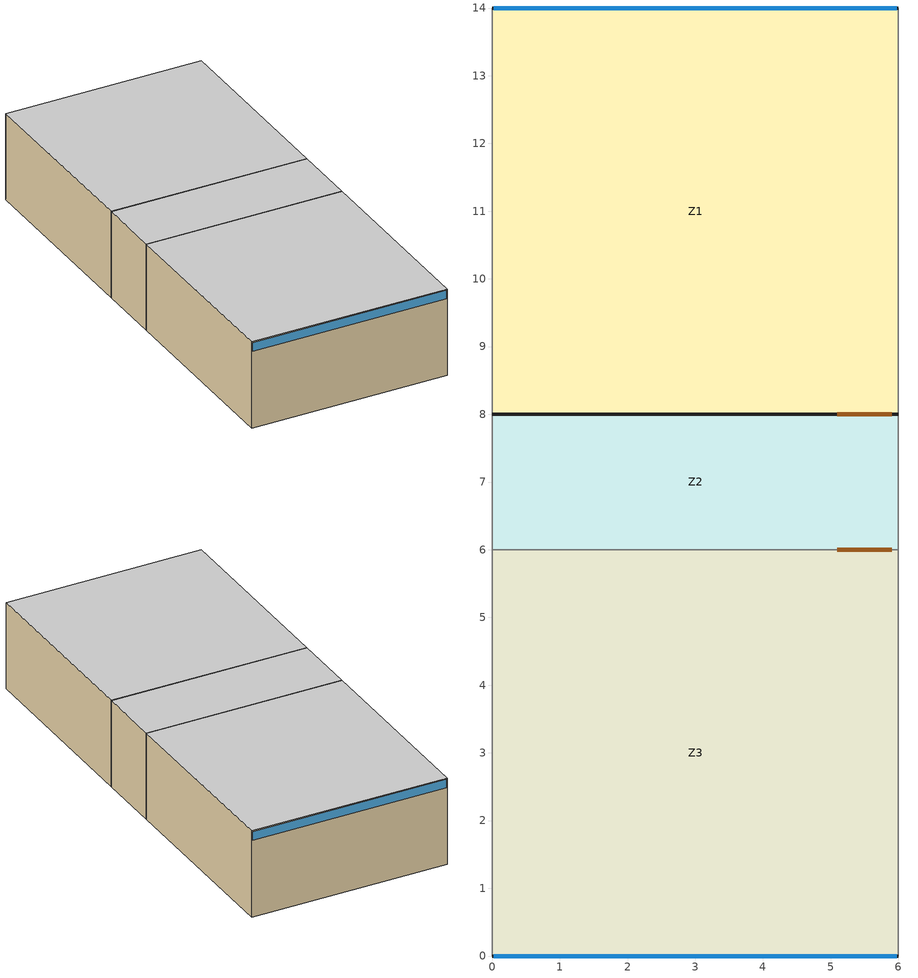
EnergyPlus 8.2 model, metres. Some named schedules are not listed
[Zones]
Z1
 floor adiabatic (InteriorFloor): 6,14 6,8 0,8 0,14 z0
 wall outside (ExteriorWall): 6,14 0,14 z0:2.7
 wall outside (InteriorWall): 0,8 6,8 z0:2.7
 wall adiabatic (InteriorWall): 6,8 6,14 / 0,14 0,8 z0:2.7
 window (ExteriorWindow): 5.97,14 0.03,14 z2.4:2.67
 door (InteriorDoor): 5.1,8 5.9,8 z0:2.1
 ceiling adiabatic (ExteriorRoof): 6,8 6,14 0,14 0,8 z2.7
Z2
 floor adiabatic (InteriorFloor): 6,8 6,6 0,6 0,8 z0
 wall adiabatic (InteriorWall): 6,6 6,8 / 0,8 0,6 z0:2.7
 wall to Z3 (InteriorWall): 0,6 6,6 z0:2.7
 door inside (InteriorDoor): 5.9,8 5.1,8 / 5.1,6 5.9,6 z0:2.1
 ceiling adiabatic (ExteriorRoof): 6,6 6,8 0,8 0,6 z2.7
Z3
 floor adiabatic (InteriorFloor): 6,6 6,0 0,0 0,6 z0
 wall outside (ExteriorWall): 0,0 6,0 z0:2.7
 wall adiabatic (InteriorWall): 6,0 6,6 / 0,6 0,0 z0:2.7
 window (ExteriorWindow): 0.03,0 5.97,0 z2.4:2.67
 ceiling adiabatic (ExteriorRoof): 6,0 6,6 0,6 0,0 z2.7
[Building]
Building 1: North Axis {deg}=0; Terrain=City; Loads Convergence Tolerance Value=0.04; Temperature Convergence Tolerance Value {deltaC}=0.4; Solar Distribution=FullInteriorAndExterior; Maximum Number of Warmup Days=25
[Site:Location]
Site 1: Latitude {deg}=-23.85; Longitude {deg}=-46.64; Time Zone {hr}=-3; Elevation {m}=792
[Material] Thermal Absorptance=0.9; Solar Absorptance=0.7
Name | Roughness | Thickness {m} | Conductivity {W/m-K} | Density {kg/m3} | Specific Heat {J/kg-K} | Visible Absorptance
argamaint; argamassa | MediumRough | 0.025 | 1.15 | 2000 | 1000 | 0.1
blocoext19 | MediumRough | 0.0465 | 1.75 | 2400 | 1000 | 0.1
blocointer9 | MediumRough | 0.022 | 1.75 | 2400 | 1000 | 0.1
brita | MediumRough | 0.03 | 0.7 | 1300 | 800 | 0.7
concretopiso | MediumRough | 0.08 | 1.75 | 2400 | 1000 | 0.7
lajeconcint8; lajeconctext8 | MediumRough | 0.04 | 1.75 | 2200 | 1000 | 0.1
madeirporta | MediumSmooth | 0.035 | 0.12 | 400 | 1340 | 0.1
pisoceramico | Rough | 0.005 | 1.05 | 1600 | 920 | 0.1
[Material:AirGap]
Name | Thermal Resistance {m2-K/W}
arblococoncr19 | 0.115
arblococoncr9 | 0.111
[WindowMaterial:Glazing]
vidro 6mm: Optical Data Type=SpectralAverage; Thickness {m}=0.006; Solar Transmittance at Normal Incidence=0.814; Front Side Solar Reflectance at Normal Incidence=0.086; Back Side Solar Reflectance at Normal Incidence=0.086; Visible Transmittance at Normal Incidence=0.847; Front Side Visible Reflectance at Normal Incidence=0.099; Back Side Visible Reflectance at Normal Incidence=0.099; Infrared Transmittance at Normal Incidence=0; Front Side Infrared Hemispherical Emissivity=0.84; Back Side Infrared Hemispherical Emissivity=0.84; Conductivity {W/m-K}=0.9; Solar Diffusing=Yes
[Construction]
ExteriorRoof: lajeconctext8, lajeconcint8
ExteriorWall: argamassa, blocoext19, arblococoncr19, blocoext19, argamaint
ExteriorWindow: vidro 6mm
InteriorDoor: madeirporta
InteriorFloor: brita, concretopiso, argamaint, pisoceramico
InteriorWall: argamaint, blocointer9, arblococoncr9, blocointer9, argamaint
[Zone] Multiplier=1; Ceiling Height {m}=2.7
Name | Volume {m3}
Z1; Z3 | 97.2
Z2 | 32.4
[People] Number of People Schedule=Pessoas; Number of People Calculation Method=Area/Person; Zone Floor Area per Person {m2/person}=7; Fraction Radiant=0.3; Activity Level Schedule=Atividade; Carbon Dioxide Generation Rate {m3/s-W}=3.82e-08; Enable ASHRAE 55 Comfort Warnings=No; Mean Radiant Temperature Calculation Type=ZoneAveraged
Name | Zone or ZoneList
Pessoas_Z1 | Z1
Pessoas_Z3 | Z3
[Lights] Design Level Calculation Method=Watts/Area; Watts per Zone Floor Area {W/m2}=9.7; Return Air Fraction=0; Fraction Radiant=0.72; Fraction Visible=0.18; Fraction Replaceable=1; Return Air Fraction Calculated from Plenum Temperature=No
Name | Zone or ZoneList | Schedule
IluminacaoZ1 | Z1 | IluminacaoZ1
IluminacaoZ3 | Z3 | IluminacaoZ3
[ElectricEquipment] Schedule=Equipamentos; Design Level Calculation Method=Watts/Area; Watts per Zone Floor Area {W/m2}=10.7; Fraction Latent=0; Fraction Radiant=0.3; Fraction Lost=0
Name | Zone or ZoneList
equipamentosZ1 | Z1
equipamentosZ3 | Z3
[HVACTemplate:Thermostat]
Constant Setpoint Thermostat: Heating Setpoint Schedule=Ar_Condicion_Aque; Cooling Setpoint Schedule=Ar_Condicion_Resfri
[HVACTemplate:Zone:IdealLoadsAirSystem] Template Thermostat=Constant Setpoint Thermostat; System Availability Schedule=Vent_hibrida_controletipo; Maximum Heating Supply Air Temperature {C}=50; Minimum Cooling Supply Air Temperature {C}=13; Maximum Heating Supply Air Humidity Ratio {kgWater/kgDryAir}=0.0156; Minimum Cooling Supply Air Humidity Ratio {kgWater/kgDryAir}=0.0077; Heating Availability Schedule=Ar_Condicion_Aque; Cooling Availability Schedule=Ar_Condicion_Resfri; Cooling Sensible Heat Ratio=0.7
Z1; Z3
[AvailabilityManager:HybridVentilation] Ventilation Control Mode Schedule=Vent_hibrida_controletipo; Use Weather File Rain Indicators=Yes; Maximum Wind Speed {m/s}=40; Minimum Outdoor Temperature {C}=-100; Maximum Outdoor Temperature {C}=100; Minimum Outdoor Enthalpy {J/kg}=2000; Maximum Outdoor Enthalpy {J/kg}=3000; Minimum Outdoor Dewpoint {C}=-100; Maximum Outdoor Dewpoint {C}=100; Minimum Outdoor Ventilation Air Schedule=Outdoor_air; AirflowNetwork Control Type Schedule=Ventilacao_Controle
Name | Controlled Zone
VH_Z1 | Z1
VH_Z3 | Z3
[Schedule:Compact]
Atividade: Through: 12/31, For: AllDay, Until: 24:00, 117
Equipamentos; Pessoas; Vent_hibrida_controletipo: Through: 12/31, For: Weekdays, Until: 8:00, 0, Until: 18:00, 1, Until: 24:00, 0, For: AllOtherDays, Until: 24:00, 0
Ar_Condicion_Resfri: Through: 12/31, For: Weekdays, Until: 8:00, 80, Until: 18:00, 25, Until: 24:00, 80, For: AllOtherDays, Until: 24:00, 0
Ar_Condicion_Aque: Through: 12/31, For: Weekdays, Until: 8:00, 0, Until: 18:00, 18, Until: 24:00, 0, For: AllOtherDays, Until: 24:00, 0
Outdoor_air: Through: 12/31, For: AllDays, Until: 24:00, 1
Ventilacao_Controle: Through: 12/31, For: Weekdays, Until: 8:00, 0, Until: 18:00, 1, Until: 24:00, 0, For: AllOtherDays, Until 24:00, 0
[Schedule:File] Column Number=5; Rows to Skip at Top=4; Number of Hours of Data=8760; Column Separator=Comma; Interpolate to Timestep=No
Name | File
IluminacaoZ1 | C:\11_norte_10.csv
IluminacaoZ3 | C:\11_sul_10.csv
[AirflowNetwork:SimulationControl]
Ventilacao_Natural: AirflowNetwork Control=MultizoneWithoutDistribution; Wind Pressure Coefficient Type=SurfaceAverageCalculation; Building Type=LowRise; Maximum Number of Iterations=500; Initialization Type=ZeroNodePressures; Relative Airflow Convergence Tolerance=0.0001; Absolute Airflow Convergence Tolerance {kg/s}=0.000001; Convergence Acceleration Limit=-.5; Azimuth Angle of Long Axis of Building {deg}=0; Ratio of Building Width Along Short Axis to Width Along Long Axis=0.43; Height Dependence of External Node Temperature=No
[AirflowNetwork:MultiZone:Zone] Indoor and Outdoor Temperature Difference Upper Limit for Minimun Venting Open Factor {deltaC}=100; Indoor and Outdoor Enthalpy Difference Upper Limit for Minimun Venting Open Factor {deltaJ/kg}=300000
Name | Ventilation Control Mode | Ventilation Control Zone Temperature Setpoint Schedule | Venting Availability Schedule
Z1; Z3 | Temperature | Setpoint_ventilação | Ventilacao_Controle
Z2 | NoVent |  | controle_ventnatural_off
[AirflowNetwork:MultiZone:Surface] Window/Door Opening Factor, or Crack Factor=1; Indoor and Outdoor Temperature Difference Upper Limit for Minimun Venting Open Factor {deltaC}=100; Indoor and Outdoor Enthalpy Difference Upper Limit for Minimun Venting Open Factor {deltaJ/kg}=300000
Name | Leakage Component | Ventilation Control Mode | Ventilation Control Zone Temperature Setpoint Schedule | Venting Availability Schedule
JAZ1; JAZ3 | detalheja | Temperature | Setpoint_ventilação | Ventilacao_Controle
PO1Z2; PO2Z2 | detalhepor | Constant |  | controle_ventnatural_off
[AirflowNetwork:MultiZone:Component:DetailedOpening] Air Mass Flow Coefficient When Opening is Closed {kg/s-m}=0.001; Air Mass Flow Exponent When Opening is Closed=0.65; Type of Rectanguler Large Vertical Opening (LVO)=NonPivoted; Extra Crack Length or Height of Pivoting Axis {m}=0; Number of Sets of Opening Factor Data=2; Opening Factor 1=0; Discharge Coefficient for Opening Factor 1=0.001; Width Factor for Opening Factor 1=0; Height Factor for Opening Factor 1=0; Start Height Factor for Opening Factor 1=0; Opening Factor 2=1; Discharge Coefficient for Opening Factor 2=0.6; Width Factor for Opening Factor 2=1; Height Factor for Opening Factor 2=1; Start Height Factor for Opening Factor 2=0
detalheja; detalhepor
